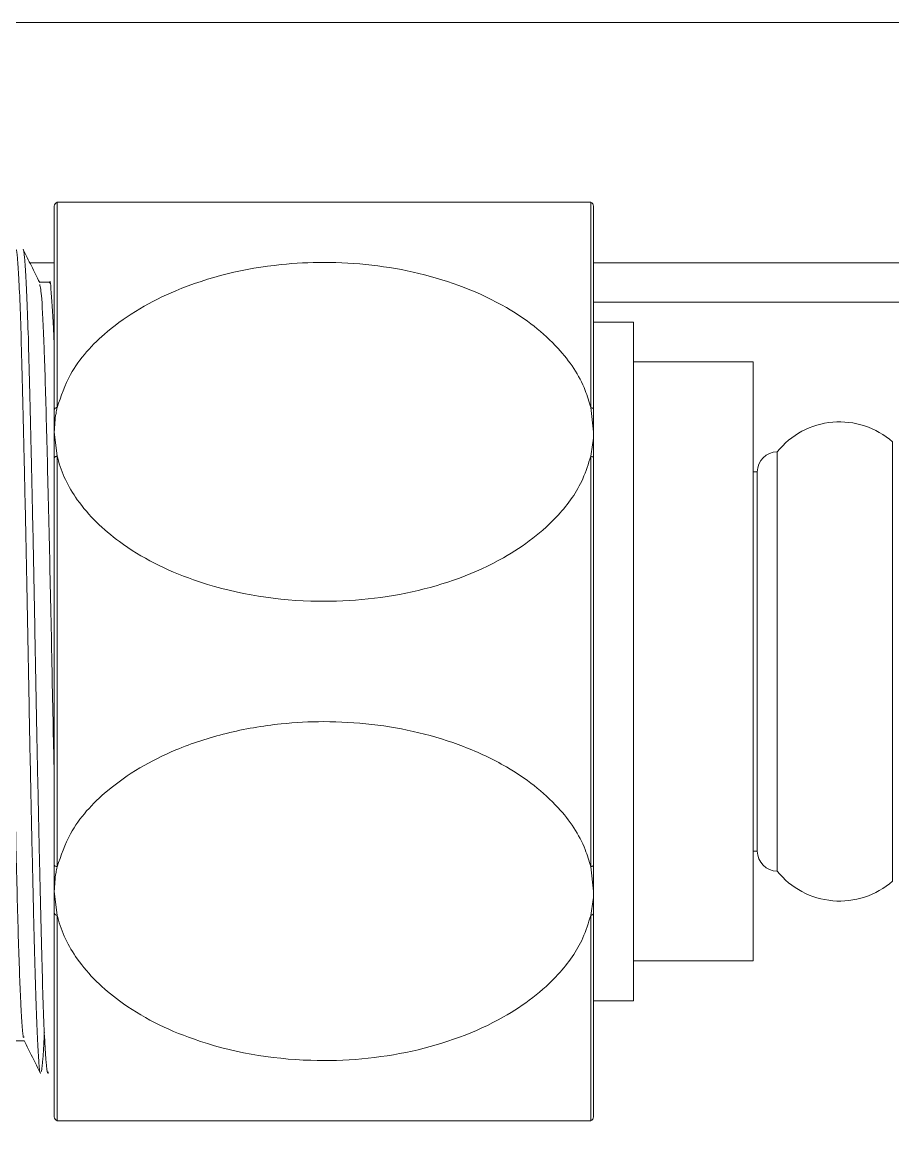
# Model space of a CAD drawing. Extents: x 14808 to 20058, y -13198 to -11680.
# Drawn here: x 18557.01 to 18567.9, y -12997.06 to -12982.95 of the extents above; entities that cross this region are included whole.
import ezdxf

# ---------------------------------------------------------------- set-up
doc = ezdxf.new("R2010")
doc.units = 0
doc.header["$LTSCALE"] = 7
doc.header["$MEASUREMENT"] = 0
doc.layers.get('0').update_dxf_attribs({"color": 2, "linetype": 'CONTINUOUS'})

msp = doc.modelspace()

# ---------------------------------------------------------------- hatches: boundary and pattern name
at = {"linetype": 'Continuous', "lineweight": 0}
h = msp.add_hatch(dxfattribs=at)
h.set_pattern_fill('ANSI31', color=2, scale=20, style=0)
edge = h.paths.add_edge_path(flags=0)
edge.add_line((18480.383, -13038.055), (18479.661, -12982.95))
edge.add_line((18479.661, -12982.95), (18477.661, -12982.95))
edge.add_line((18477.661, -12982.95), (18478.383, -13038.081))
edge.add_arc((18488.382, -13037.95), 10, 180.75, 270)
edge.add_line((18488.382, -13047.95), (18621.699, -13047.95))
edge.add_line((18621.699, -13047.95), (18621.699, -13045.95))
edge.add_line((18621.699, -13045.95), (18488.382, -13045.95))
edge.add_arc((18488.382, -13037.95), 8, 180.75, 270, ccw=False)

# ---------------------------------------------------------------- linework, layer by layer
at = {"color": 7, "linetype": 'Continuous', "lineweight": 15}
for p, q in [((18545.661, -12982.95), (18634.661, -12982.95)), ((18557.447, -12985.2), (18557.447, -12987.77)), ((18564.126, -12987.77), (18564.126, -12985.2)), ((18557.411, -12987.797), (18557.411, -12985.248)), ((18564.161, -12985.248), (18564.161, -12987.797)), ((18557.349, -12986.2), (18557.226, -12986.2)), ((18632.661, -12986.45), (18564.161, -12986.45)), ((18564.661, -12986.7), (18564.161, -12986.7)), ((18564.661, -12986.7), (18564.661, -12995.2)), ((18566.161, -12987.2), (18564.661, -12987.2)), ((18566.161, -12987.2), (18566.161, -12994.7)), ((18564.126, -12987.77), (18564.161, -12988.075)), ((18557.447, -12988.379), (18557.411, -12988.075)), ((18557.411, -12993.499), (18557.411, -12988.401)), ((18557.447, -12988.379), (18557.447, -12993.52)), ((18564.126, -12993.52), (18564.126, -12988.379)), ((18564.161, -12988.401), (18564.161, -12993.499)), ((18566.461, -12990.95), (18566.461, -12988.325)), ((18566.211, -12988.575), (18566.161, -12988.575)), ((18566.211, -12990.95), (18566.211, -12988.575)), ((18566.211, -12993.325), (18566.211, -12990.95)), ((18566.461, -12993.575), (18566.461, -12990.95)), ((18566.161, -12993.325), (18566.211, -12993.325)), ((18564.126, -12993.52), (18564.161, -12993.825)), ((18557.447, -12994.129), (18557.411, -12993.825)), ((18557.411, -12996.652), (18557.411, -12994.103)), ((18564.161, -12994.103), (18564.161, -12996.652)), ((18557.447, -12994.129), (18557.447, -12996.7)), ((18564.126, -12996.7), (18564.126, -12994.129)), ((18564.661, -12994.7), (18566.161, -12994.7)), ((18564.161, -12995.2), (18564.661, -12995.2)), ((18556.911, -12995.7), (18557.034, -12995.7)), ((18557.333, -12996.109), (18557.338, -12996.101))]:
    msp.add_line(p, q, dxfattribs=at)
at = {"color": 8, "linetype": 'Continuous', "lineweight": 15}
for p, q in [((18557.104, -12985.957), (18557.411, -12985.957)), ((18564.161, -12985.957), (18632.661, -12985.957)), ((18567.903, -12990.95), (18567.903, -12988.2)), ((18567.903, -12993.7), (18567.903, -12990.95))]:
    msp.add_line(p, q, dxfattribs=at)
at = {"color": 7, "linetype": 'Continuous', "lineweight": 15, "flags": 128}
for points in [[(18557.447, -12987.77), (18557.439, -12987.772), (18557.433, -12987.774), (18557.426, -12987.777), (18557.421, -12987.78), (18557.417, -12987.784), (18557.414, -12987.788), (18557.412, -12987.793), (18557.411, -12987.797)], [(18564.161, -12987.797), (18564.161, -12987.793), (18564.159, -12987.788), (18564.156, -12987.784), (18564.151, -12987.78), (18564.146, -12987.777), (18564.14, -12987.774), (18564.133, -12987.772), (18564.126, -12987.77)], [(18557.447, -12988.379), (18557.439, -12988.381), (18557.433, -12988.383), (18557.426, -12988.385), (18557.421, -12988.388), (18557.417, -12988.391), (18557.414, -12988.394), (18557.412, -12988.397), (18557.411, -12988.401)], [(18564.161, -12988.401), (18564.161, -12988.397), (18564.159, -12988.394), (18564.156, -12988.391), (18564.151, -12988.388), (18564.146, -12988.385), (18564.14, -12988.383), (18564.133, -12988.381), (18564.126, -12988.379)], [(18557.447, -12993.52), (18557.439, -12993.519), (18557.433, -12993.517), (18557.426, -12993.515), (18557.421, -12993.512), (18557.417, -12993.509), (18557.414, -12993.506), (18557.412, -12993.503), (18557.411, -12993.499)], [(18564.161, -12993.499), (18564.161, -12993.503), (18564.159, -12993.506), (18564.156, -12993.509), (18564.151, -12993.512), (18564.146, -12993.515), (18564.14, -12993.517), (18564.133, -12993.519), (18564.126, -12993.52)], [(18557.447, -12994.129), (18557.439, -12994.128), (18557.433, -12994.126), (18557.426, -12994.123), (18557.421, -12994.12), (18557.417, -12994.116), (18557.414, -12994.112), (18557.412, -12994.107), (18557.411, -12994.103)], [(18564.161, -12994.103), (18564.161, -12994.107), (18564.159, -12994.112), (18564.156, -12994.116), (18564.151, -12994.12), (18564.146, -12994.123), (18564.14, -12994.126), (18564.133, -12994.128), (18564.126, -12994.129)]]:
    msp.add_lwpolyline(points, dxfattribs=at)
at = {"color": 7, "linetype": 'Continuous', "lineweight": 15}
for centre, radius, start, end in [((18557.461, -12985.248), 0.0499, 106.6018, 179.9664), ((18564.111, -12985.248), 0.0499, 0.0336, 73.3982), ((18567.242, -12988.95), 1, 48.5904, 141.3178), ((18566.461, -12988.575), 0.25, 90, 180), ((18566.461, -12993.325), 0.25, 180, 270), ((18567.242, -12992.95), 1, 218.6822, 311.4096), ((18557.461, -12996.652), 0.0499, 180.0336, 253.3982), ((18564.111, -12996.652), 0.0499, 286.6018, 359.9664)]:
    msp.add_arc(centre, radius, start, end, dxfattribs=at)
for points, knots in [([(18564.126, -12985.2), (18564.097, -12985.2), (18564.015, -12985.2), (18563.682, -12985.2), (18563.134, -12985.2), (18562.491, -12985.2), (18561.69, -12985.2), (18560.797, -12985.2), (18559.873, -12985.2), (18559.043, -12985.2), (18558.265, -12985.2), (18557.693, -12985.2), (18557.495, -12985.2), (18557.449, -12985.2), (18557.447, -12985.2)], [0, 0, 0, 0, 0.040204, 0.112194, 0.221174, 0.293975, 0.368847, 0.519424, 0.607198, 0.697634, 0.824911, 0.919832, 0.996312, 1, 1, 1, 1]), ([(18557.022, -12985.793), (18557.022, -12985.793), (18557.027, -12985.779), (18557.038, -12985.885), (18557.056, -12986.119), (18557.073, -12986.511), (18557.09, -12987.02), (18557.105, -12987.647), (18557.122, -12988.361), (18557.14, -12989.156), (18557.157, -12989.994), (18557.173, -12990.868), (18557.189, -12991.735), (18557.207, -12992.589), (18557.224, -12993.388), (18557.241, -12994.125), (18557.257, -12994.766), (18557.273, -12995.303), (18557.29, -12995.714), (18557.308, -12995.986), (18557.322, -12996.119), (18557.331, -12996.098), (18557.335, -12996.09)], [0, 0, 0, 0, 0.000085, 0.053017, 0.107485, 0.160421, 0.214893, 0.267827, 0.322297, 0.375231, 0.429701, 0.482637, 0.537109, 0.590042, 0.64451, 0.697448, 0.751921, 0.804853, 0.859321, 0.912257, 0.966729, 1, 1, 1, 1]), ([(18557.238, -12996.096), (18557.237, -12996.098), (18557.231, -12996.108), (18557.219, -12995.984), (18557.201, -12995.722), (18557.184, -12995.308), (18557.168, -12994.778), (18557.152, -12994.133), (18557.135, -12993.404), (18557.117, -12992.598), (18557.1, -12991.754), (18557.084, -12990.878), (18557.068, -12990.012), (18557.05, -12989.166), (18557.033, -12988.377), (18557.016, -12987.655), (18557, -12987.032), (18556.984, -12986.515), (18556.966, -12986.127), (18556.949, -12985.881), (18556.936, -12985.773), (18556.928, -12985.802), (18556.925, -12985.811)], [0, 0, 0, 0, 0.009542, 0.062475, 0.116943, 0.169878, 0.224348, 0.277281, 0.33175, 0.384684, 0.439153, 0.492088, 0.546559, 0.599492, 0.653959, 0.706895, 0.761367, 0.8143, 0.868768, 0.921703, 0.976173, 1, 1, 1, 1]), ([(18557.228, -12986.204), (18557.193, -12986.135), (18557.124, -12985.997), (18557.055, -12985.859), (18557.021, -12985.791)], [0, 0, 0, 0, 0.4999874, 1, 1, 1, 1]), ([(18557.447, -12987.77), (18557.495, -12987.63), (18557.616, -12987.274), (18558.11, -12986.735), (18559.002, -12986.216), (18559.971, -12985.986), (18561.006, -12985.933), (18561.99, -12986.044), (18563.009, -12986.428), (18563.71, -12986.966), (18564.028, -12987.431), (18564.105, -12987.698), (18564.126, -12987.77)], [0, 0, 0, 0, 0.059791, 0.151188, 0.274249, 0.436419, 0.499971, 0.641742, 0.783924, 0.887452, 0.969504, 1, 1, 1, 1]), ([(18556.724, -12986.201), (18556.733, -12986.241), (18556.753, -12986.324), (18556.784, -12986.974), (18556.812, -12987.952), (18556.843, -12989.204), (18556.874, -12990.612), (18556.902, -12992.052), (18556.933, -12993.387), (18556.962, -12994.515), (18556.992, -12995.295), (18557.016, -12995.683), (18557.029, -12995.657), (18557.032, -12995.65)], [0, 0, 0, 0, 0.096216, 0.194033, 0.289668, 0.387162, 0.484331, 0.580166, 0.67806, 0.774075, 0.87102, 0.968655, 1, 1, 1, 1]), ([(18557.349, -12986.214), (18557.349, -12986.209), (18557.36, -12986.14), (18557.38, -12986.433), (18557.401, -12986.762), (18557.411, -12987.096), (18557.411, -12987.096)], [0, 0, 0, 0, 0.0339949, 0.5144263, 0.9999887, 1, 1, 1, 1]), ([(18557.228, -12986.228), (18557.236, -12986.265), (18557.254, -12986.346), (18557.284, -12986.976), (18557.312, -12987.951), (18557.343, -12989.206), (18557.374, -12990.605), (18557.395, -12991.724), (18557.408, -12992.283), (18557.411, -12992.409)], [0, 0, 0, 0, 0.1403, 0.304501, 0.465038, 0.628697, 0.791808, 0.952683, 1, 1, 1, 1]), ([(18557.411, -12988.075), (18557.415, -12987.997), (18557.419, -12987.895), (18557.442, -12987.795), (18557.447, -12987.77)], [0, 0, 0, 0, 0.758812, 1, 1, 1, 1]), ([(18557.411, -12988.075), (18557.411, -12988.073), (18557.411, -12988.009), (18557.411, -12987.919), (18557.411, -12987.824), (18557.411, -12987.797)], [0, 0, 0, 0, 0.016522, 0.715828, 1, 1, 1, 1]), ([(18564.161, -12987.797), (18564.161, -12987.863), (18564.161, -12987.957), (18564.161, -12988.046), (18564.161, -12988.073), (18564.161, -12988.075)], [0, 0, 0, 0, 0.699392, 0.983475, 1, 1, 1, 1]), ([(18557.411, -12988.401), (18557.411, -12988.326), (18557.411, -12988.22), (18557.411, -12988.11), (18557.411, -12988.077), (18557.411, -12988.075)], [0, 0, 0, 0, 0.6993923, 0.9834747, 1, 1, 1, 1]), ([(18564.161, -12988.075), (18564.161, -12988.101), (18564.159, -12988.203), (18564.14, -12988.304), (18564.126, -12988.379)], [0, 0, 0, 0, 0.256693, 1, 1, 1, 1]), ([(18564.161, -12988.075), (18564.161, -12988.077), (18564.161, -12988.156), (18564.161, -12988.266), (18564.161, -12988.371), (18564.161, -12988.401)], [0, 0, 0, 0, 0.016522, 0.715828, 1, 1, 1, 1]), ([(18564.126, -12988.379), (18564.097, -12988.475), (18564.015, -12988.74), (18563.682, -12989.209), (18562.974, -12989.745), (18561.894, -12990.132), (18560.545, -12990.252), (18559.258, -12990.029), (18558.265, -12989.534), (18557.693, -12988.982), (18557.495, -12988.58), (18557.449, -12988.388), (18557.447, -12988.379)], [0, 0, 0, 0, 0.040251, 0.112325, 0.221432, 0.368786, 0.519538, 0.697281, 0.824707, 0.919739, 0.996307, 1, 1, 1, 1]), ([(18557.447, -12993.52), (18557.495, -12993.38), (18557.616, -12993.024), (18558.11, -12992.485), (18558.809, -12992.078), (18559.567, -12991.833), (18560.195, -12991.725), (18561.006, -12991.683), (18561.788, -12991.772), (18562.546, -12992.005), (18563.159, -12992.293), (18563.71, -12992.717), (18564.028, -12993.181), (18564.105, -12993.448), (18564.126, -12993.52)], [0, 0, 0, 0, 0.059731, 0.151036, 0.273974, 0.354103, 0.436532, 0.500021, 0.641649, 0.71202, 0.784141, 0.887565, 0.969535, 1, 1, 1, 1]), ([(18557.411, -12993.825), (18557.411, -12993.823), (18557.411, -12993.744), (18557.411, -12993.634), (18557.411, -12993.529), (18557.411, -12993.499)], [0, 0, 0, 0, 0.016522, 0.715828, 1, 1, 1, 1]), ([(18557.411, -12993.825), (18557.415, -12993.747), (18557.419, -12993.645), (18557.442, -12993.545), (18557.447, -12993.52)], [0, 0, 0, 0, 0.7588119, 1, 1, 1, 1]), ([(18564.161, -12993.499), (18564.161, -12993.574), (18564.161, -12993.68), (18564.161, -12993.79), (18564.161, -12993.823), (18564.161, -12993.825)], [0, 0, 0, 0, 0.699392, 0.983475, 1, 1, 1, 1]), ([(18557.411, -12994.103), (18557.411, -12994.037), (18557.411, -12993.943), (18557.411, -12993.854), (18557.411, -12993.826), (18557.411, -12993.825)], [0, 0, 0, 0, 0.699392, 0.983475, 1, 1, 1, 1]), ([(18564.161, -12993.825), (18564.161, -12993.851), (18564.159, -12993.953), (18564.14, -12994.054), (18564.126, -12994.129)], [0, 0, 0, 0, 0.256693, 1, 1, 1, 1]), ([(18564.161, -12993.825), (18564.161, -12993.826), (18564.161, -12993.891), (18564.161, -12993.981), (18564.161, -12994.076), (18564.161, -12994.103)], [0, 0, 0, 0, 0.016522, 0.715828, 1, 1, 1, 1]), ([(18564.126, -12994.129), (18564.097, -12994.225), (18564.015, -12994.49), (18563.682, -12994.959), (18562.974, -12995.495), (18561.894, -12995.882), (18560.545, -12996.002), (18559.258, -12995.779), (18558.265, -12995.284), (18557.693, -12994.732), (18557.495, -12994.33), (18557.449, -12994.138), (18557.447, -12994.129)], [0, 0, 0, 0, 0.040251, 0.112325, 0.221432, 0.368786, 0.519538, 0.697281, 0.824707, 0.919739, 0.996307, 1, 1, 1, 1]), ([(18557.286, -12995.593), (18557.286, -12995.6), (18557.28, -12995.756), (18557.268, -12995.943), (18557.257, -12996.037), (18557.252, -12996.083)], [0, 0, 0, 0, 0.025879, 0.519886, 1, 1, 1, 1]), ([(18557.032, -12995.696), (18557.067, -12995.765), (18557.136, -12995.903), (18557.205, -12996.041), (18557.239, -12996.109)], [0, 0, 0, 0, 0.4999874, 1, 1, 1, 1]), ([(18557.447, -12996.7), (18557.495, -12996.7), (18557.616, -12996.7), (18558.11, -12996.7), (18559.002, -12996.7), (18559.971, -12996.7), (18561.006, -12996.7), (18561.99, -12996.7), (18563.009, -12996.7), (18563.71, -12996.7), (18564.028, -12996.7), (18564.105, -12996.7), (18564.126, -12996.7)], [0, 0, 0, 0, 0.059791, 0.151188, 0.274249, 0.436419, 0.499971, 0.641742, 0.783924, 0.887452, 0.969504, 1, 1, 1, 1])]:
    msp.add_open_spline(points, degree=3, knots=knots, dxfattribs=at)

doc.saveas('drawing.dxf')
